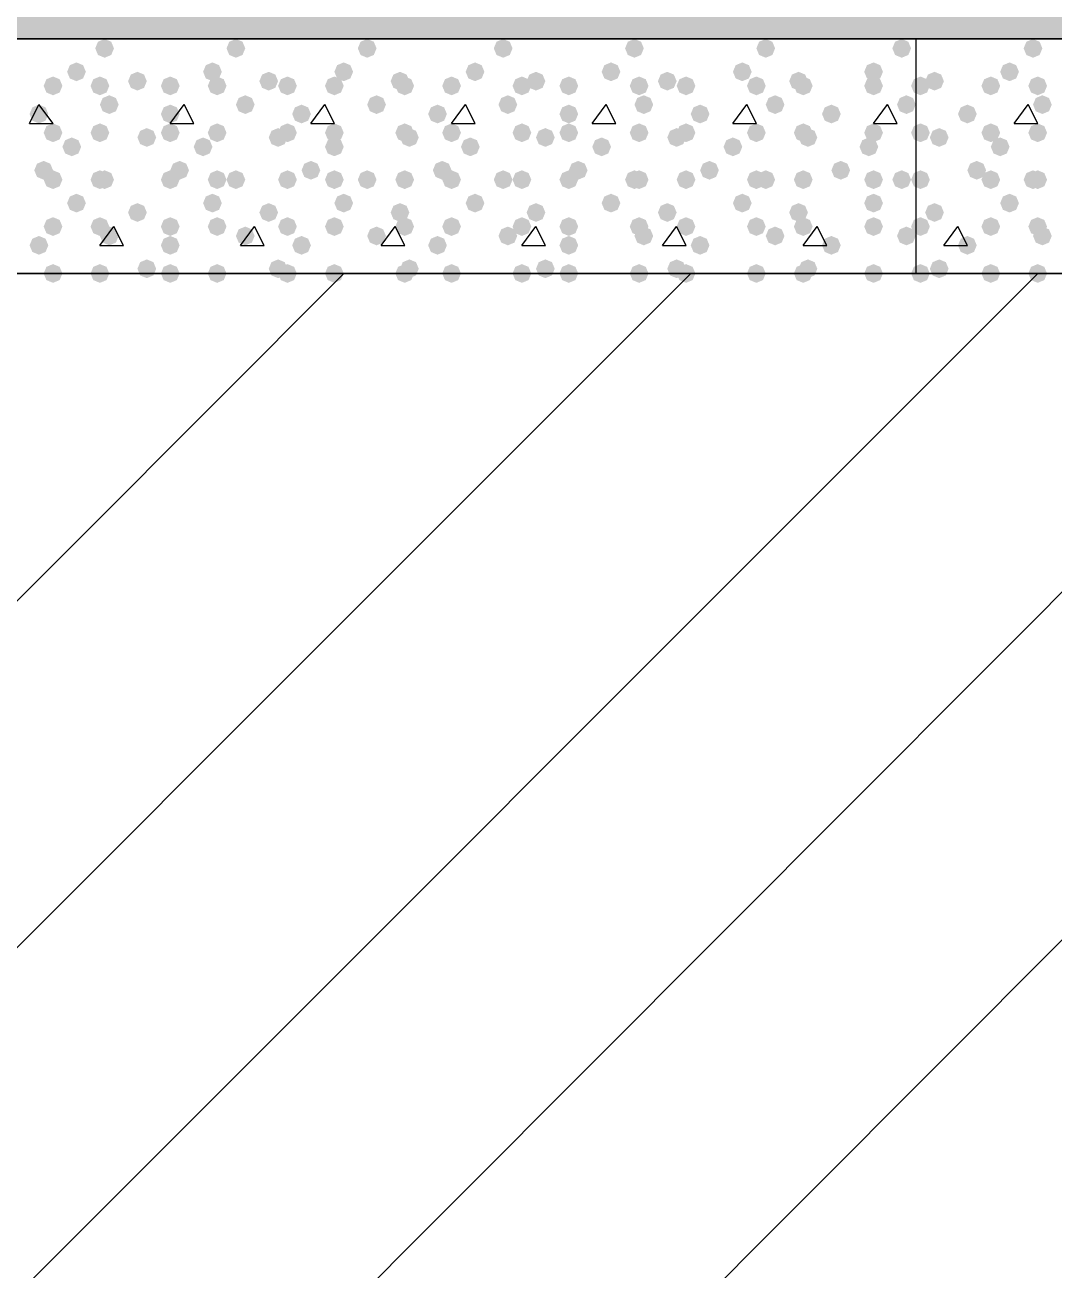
# Model space of a CAD drawing. Header units: millimetres. Extents: x 0 to 420, y 0 to 297.
# Drawn here: x 164.63 to 173.93, y 154.83 to 166.07 of the extents above; entities that cross this region are included whole.
import ezdxf

# ---------------------------------------------------------------- set-up
doc = ezdxf.new("R2010")
doc.units = ezdxf.units.MM
doc.layers.get('0').update_dxf_attribs({"linetype": 'CONTINUOUS'})

msp = doc.modelspace()

# ---------------------------------------------------------------- hatches: boundary and pattern name
at = {"true_color": 0x000008}
h = msp.add_hatch(color=0, dxfattribs=at)
h.paths.add_polyline_path([(378.544667, 177.927), (32.469667, 177.927), (378.544667, 165.946667)], flags=0)
h.paths.add_polyline_path([(32.469667, 177.927), (378.544667, 165.946667), (32.469667, 165.946667)], flags=0)
for points in [[(165.438667, 165.862), (165.413796, 165.802204), (165.354, 165.777333), (165.294204, 165.802204), (165.269333, 165.862), (165.294204, 165.921796), (165.354, 165.946667), (165.413796, 165.921796)], [(166.624, 165.862), (166.599129, 165.802204), (166.539333, 165.777333), (166.479537, 165.802204), (166.454667, 165.862), (166.479537, 165.921796), (166.539333, 165.946667), (166.599129, 165.921796)], [(167.809333, 165.862), (167.784463, 165.802204), (167.724667, 165.777333), (167.664871, 165.802204), (167.64, 165.862), (167.664871, 165.921796), (167.724667, 165.946667), (167.784462, 165.921796)], [(169.037, 165.862), (169.012129, 165.802204), (168.952333, 165.777333), (168.892538, 165.802204), (168.867667, 165.862), (168.892537, 165.921796), (168.952333, 165.946667), (169.012129, 165.921796)], [(170.222333, 165.862), (170.197462, 165.802204), (170.137667, 165.777333), (170.077871, 165.802204), (170.053, 165.862), (170.077871, 165.921796), (170.137667, 165.946667), (170.197462, 165.921796)], [(171.407667, 165.862), (171.382796, 165.802204), (171.323, 165.777333), (171.263204, 165.802204), (171.238333, 165.862), (171.263204, 165.921796), (171.323, 165.946667), (171.382796, 165.921796)], [(172.635333, 165.862), (172.610462, 165.802204), (172.550667, 165.777333), (172.490871, 165.802204), (172.466, 165.862), (172.490871, 165.921796), (172.550667, 165.946667), (172.610462, 165.921796)], [(165.184667, 165.650333), (165.159796, 165.590537), (165.1, 165.565667), (165.040204, 165.590537), (165.015333, 165.650333), (165.040204, 165.710129), (165.1, 165.735), (165.159796, 165.710129)], [(166.412333, 165.650333), (166.387462, 165.590537), (166.327667, 165.565667), (166.267871, 165.590537), (166.243, 165.650333), (166.267871, 165.710129), (166.327667, 165.735), (166.387462, 165.710129)], [(167.597667, 165.650333), (167.572796, 165.590537), (167.513, 165.565667), (167.453204, 165.590537), (167.428333, 165.650333), (167.453204, 165.710129), (167.513, 165.735), (167.572796, 165.710129)], [(168.783, 165.650333), (168.758129, 165.590537), (168.698333, 165.565667), (168.638537, 165.590537), (168.613667, 165.650333), (168.638537, 165.710129), (168.698333, 165.735), (168.758129, 165.710129)], [(170.010667, 165.650333), (169.985796, 165.590537), (169.926, 165.565667), (169.866204, 165.590537), (169.841333, 165.650333), (169.866204, 165.710129), (169.926, 165.735), (169.985796, 165.710129)], [(171.196, 165.650333), (171.171129, 165.590537), (171.111333, 165.565667), (171.051538, 165.590537), (171.026667, 165.650333), (171.051537, 165.710129), (171.111333, 165.735), (171.171129, 165.710129)], [(172.381333, 165.650333), (172.356462, 165.590537), (172.296667, 165.565667), (172.236871, 165.590537), (172.212, 165.650333), (172.236871, 165.710129), (172.296667, 165.735), (172.356462, 165.710129)], [(164.973, 165.523333), (164.948129, 165.463537), (164.888333, 165.438667), (164.828537, 165.463537), (164.803667, 165.523333), (164.828537, 165.583129), (164.888333, 165.608), (164.948129, 165.583129)], [(165.396333, 165.523333), (165.371462, 165.463537), (165.311667, 165.438667), (165.251871, 165.463537), (165.227, 165.523333), (165.251871, 165.583129), (165.311667, 165.608), (165.371462, 165.583129)], [(165.735, 165.565667), (165.710129, 165.505871), (165.650333, 165.481), (165.590538, 165.505871), (165.565667, 165.565667), (165.590537, 165.625462), (165.650333, 165.650333), (165.710129, 165.625463)], [(166.031333, 165.523333), (166.006463, 165.463537), (165.946667, 165.438667), (165.886871, 165.463537), (165.862, 165.523333), (165.886871, 165.583129), (165.946667, 165.608), (166.006462, 165.583129)], [(166.454667, 165.523333), (166.429796, 165.463537), (166.37, 165.438667), (166.310204, 165.463537), (166.285333, 165.523333), (166.310204, 165.583129), (166.37, 165.608), (166.429796, 165.583129)], [(166.920333, 165.565667), (166.895462, 165.505871), (166.835667, 165.481), (166.775871, 165.505871), (166.751, 165.565667), (166.775871, 165.625462), (166.835667, 165.650333), (166.895462, 165.625463)], [(167.089667, 165.523333), (167.064796, 165.463537), (167.005, 165.438667), (166.945204, 165.463537), (166.920333, 165.523333), (166.945204, 165.583129), (167.005, 165.608), (167.064796, 165.583129)], [(167.513, 165.523333), (167.488129, 165.463537), (167.428333, 165.438667), (167.368538, 165.463537), (167.343667, 165.523333), (167.368537, 165.583129), (167.428333, 165.608), (167.488129, 165.583129)], [(168.105667, 165.565667), (168.080796, 165.505871), (168.021, 165.481), (167.961204, 165.505871), (167.936333, 165.565667), (167.961204, 165.625462), (168.021, 165.650333), (168.080796, 165.625463)], [(168.148, 165.523333), (168.123129, 165.463537), (168.063333, 165.438667), (168.003537, 165.463537), (167.978667, 165.523333), (168.003537, 165.583129), (168.063333, 165.608), (168.123129, 165.583129)], [(168.571333, 165.523333), (168.546462, 165.463537), (168.486667, 165.438667), (168.426871, 165.463537), (168.402, 165.523333), (168.426871, 165.583129), (168.486667, 165.608), (168.546462, 165.583129)], [(169.206333, 165.523333), (169.181462, 165.463537), (169.121667, 165.438667), (169.061871, 165.463537), (169.037, 165.523333), (169.061871, 165.583129), (169.121667, 165.608), (169.181462, 165.583129)], [(169.333333, 165.565667), (169.308462, 165.505871), (169.248667, 165.481), (169.188871, 165.505871), (169.164, 165.565667), (169.188871, 165.625462), (169.248667, 165.650333), (169.308462, 165.625463)], [(169.629667, 165.523333), (169.604796, 165.463537), (169.545, 165.438667), (169.485204, 165.463537), (169.460333, 165.523333), (169.485204, 165.583129), (169.545, 165.608), (169.604796, 165.583129)], [(170.264667, 165.523333), (170.239796, 165.463537), (170.18, 165.438667), (170.120204, 165.463537), (170.095333, 165.523333), (170.120204, 165.583129), (170.18, 165.608), (170.239796, 165.583129)], [(170.518667, 165.565667), (170.493796, 165.505871), (170.434, 165.481), (170.374204, 165.505871), (170.349333, 165.565667), (170.374204, 165.625462), (170.434, 165.650333), (170.493796, 165.625463)], [(170.688, 165.523333), (170.663129, 165.463537), (170.603333, 165.438667), (170.543538, 165.463537), (170.518667, 165.523333), (170.543537, 165.583129), (170.603333, 165.608), (170.663129, 165.583129)], [(171.323, 165.523333), (171.298129, 165.463537), (171.238333, 165.438667), (171.178538, 165.463537), (171.153667, 165.523333), (171.178537, 165.583129), (171.238333, 165.608), (171.298129, 165.583129)], [(171.704, 165.565667), (171.679129, 165.505871), (171.619333, 165.481), (171.559538, 165.505871), (171.534667, 165.565667), (171.559537, 165.625462), (171.619333, 165.650333), (171.679129, 165.625463)], [(171.746333, 165.523333), (171.721462, 165.463537), (171.661667, 165.438667), (171.601871, 165.463537), (171.577, 165.523333), (171.601871, 165.583129), (171.661667, 165.608), (171.721462, 165.583129)], [(172.381333, 165.523333), (172.356462, 165.463537), (172.296667, 165.438667), (172.236871, 165.463537), (172.212, 165.523333), (172.236871, 165.583129), (172.296667, 165.608), (172.356462, 165.583129)], [(164.846, 165.269333), (164.821129, 165.209537), (164.761333, 165.184667), (164.701538, 165.209537), (164.676667, 165.269333), (164.701537, 165.329129), (164.761333, 165.354), (164.821129, 165.329129)], [(165.481, 165.354), (165.456129, 165.294204), (165.396333, 165.269333), (165.336538, 165.294204), (165.311667, 165.354), (165.336537, 165.413796), (165.396333, 165.438667), (165.456129, 165.413796)], [(166.031333, 165.269333), (166.006463, 165.209537), (165.946667, 165.184667), (165.886871, 165.209537), (165.862, 165.269333), (165.886871, 165.329129), (165.946667, 165.354), (166.006462, 165.329129)], [(166.708667, 165.354), (166.683796, 165.294204), (166.624, 165.269333), (166.564204, 165.294204), (166.539333, 165.354), (166.564204, 165.413796), (166.624, 165.438667), (166.683796, 165.413796)], [(167.216667, 165.269333), (167.191796, 165.209537), (167.132, 165.184667), (167.072204, 165.209537), (167.047333, 165.269333), (167.072204, 165.329129), (167.132, 165.354), (167.191796, 165.329129)], [(167.894, 165.354), (167.869129, 165.294204), (167.809333, 165.269333), (167.749538, 165.294204), (167.724667, 165.354), (167.749537, 165.413796), (167.809333, 165.438667), (167.869129, 165.413796)], [(168.444333, 165.269333), (168.419463, 165.209537), (168.359667, 165.184667), (168.299871, 165.209537), (168.275, 165.269333), (168.299871, 165.329129), (168.359667, 165.354), (168.419462, 165.329129)], [(169.079333, 165.354), (169.054463, 165.294204), (168.994667, 165.269333), (168.934871, 165.294204), (168.91, 165.354), (168.934871, 165.413796), (168.994667, 165.438667), (169.054462, 165.413796)], [(169.629667, 165.269333), (169.604796, 165.209537), (169.545, 165.184667), (169.485204, 165.209537), (169.460333, 165.269333), (169.485204, 165.329129), (169.545, 165.354), (169.604796, 165.329129)], [(170.307, 165.354), (170.282129, 165.294204), (170.222333, 165.269333), (170.162537, 165.294204), (170.137667, 165.354), (170.162537, 165.413796), (170.222333, 165.438667), (170.282129, 165.413796)], [(170.815, 165.269333), (170.790129, 165.209537), (170.730333, 165.184667), (170.670538, 165.209537), (170.645667, 165.269333), (170.670537, 165.329129), (170.730333, 165.354), (170.790129, 165.329129)], [(171.492333, 165.354), (171.467462, 165.294204), (171.407667, 165.269333), (171.347871, 165.294204), (171.323, 165.354), (171.347871, 165.413796), (171.407667, 165.438667), (171.467462, 165.413796)], [(172.000333, 165.269333), (171.975462, 165.209537), (171.915667, 165.184667), (171.855871, 165.209537), (171.831, 165.269333), (171.855871, 165.329129), (171.915667, 165.354), (171.975462, 165.329129)], [(172.677667, 165.354), (172.652796, 165.294204), (172.593, 165.269333), (172.533204, 165.294204), (172.508333, 165.354), (172.533204, 165.413796), (172.593, 165.438667), (172.652796, 165.413796)], [(164.973, 165.1), (164.948129, 165.040204), (164.888333, 165.015333), (164.828537, 165.040204), (164.803667, 165.1), (164.828537, 165.159796), (164.888333, 165.184667), (164.948129, 165.159796)], [(165.396333, 165.1), (165.371462, 165.040204), (165.311667, 165.015333), (165.251871, 165.040204), (165.227, 165.1), (165.251871, 165.159796), (165.311667, 165.184667), (165.371462, 165.159796)], [(165.819667, 165.057667), (165.794796, 164.997871), (165.735, 164.973), (165.675204, 164.997871), (165.650333, 165.057667), (165.675204, 165.117462), (165.735, 165.142333), (165.794796, 165.117463)], [(166.031333, 165.1), (166.006463, 165.040204), (165.946667, 165.015333), (165.886871, 165.040204), (165.862, 165.1), (165.886871, 165.159796), (165.946667, 165.184667), (166.006462, 165.159796)], [(166.454667, 165.1), (166.429796, 165.040204), (166.37, 165.015333), (166.310204, 165.040204), (166.285333, 165.1), (166.310204, 165.159796), (166.37, 165.184667), (166.429796, 165.159796)], [(167.005, 165.057667), (166.980129, 164.997871), (166.920333, 164.973), (166.860538, 164.997871), (166.835667, 165.057667), (166.860537, 165.117462), (166.920333, 165.142333), (166.980129, 165.117463)], [(167.089667, 165.1), (167.064796, 165.040204), (167.005, 165.015333), (166.945204, 165.040204), (166.920333, 165.1), (166.945204, 165.159796), (167.005, 165.184667), (167.064796, 165.159796)], [(167.513, 165.1), (167.488129, 165.040204), (167.428333, 165.015333), (167.368538, 165.040204), (167.343667, 165.1), (167.368537, 165.159796), (167.428333, 165.184667), (167.488129, 165.159796)], [(168.148, 165.1), (168.123129, 165.040204), (168.063333, 165.015333), (168.003537, 165.040204), (167.978667, 165.1), (168.003537, 165.159796), (168.063333, 165.184667), (168.123129, 165.159796)], [(168.190333, 165.057667), (168.165462, 164.997871), (168.105667, 164.973), (168.045871, 164.997871), (168.021, 165.057667), (168.045871, 165.117462), (168.105667, 165.142333), (168.165462, 165.117463)], [(168.571333, 165.1), (168.546462, 165.040204), (168.486667, 165.015333), (168.426871, 165.040204), (168.402, 165.1), (168.426871, 165.159796), (168.486667, 165.184667), (168.546462, 165.159796)], [(169.206333, 165.1), (169.181462, 165.040204), (169.121667, 165.015333), (169.061871, 165.040204), (169.037, 165.1), (169.061871, 165.159796), (169.121667, 165.184667), (169.181462, 165.159796)], [(169.418, 165.057667), (169.393129, 164.997871), (169.333333, 164.973), (169.273538, 164.997871), (169.248667, 165.057667), (169.273537, 165.117462), (169.333333, 165.142333), (169.393129, 165.117463)], [(169.629667, 165.1), (169.604796, 165.040204), (169.545, 165.015333), (169.485204, 165.040204), (169.460333, 165.1), (169.485204, 165.159796), (169.545, 165.184667), (169.604796, 165.159796)], [(170.264667, 165.1), (170.239796, 165.040204), (170.18, 165.015333), (170.120204, 165.040204), (170.095333, 165.1), (170.120204, 165.159796), (170.18, 165.184667), (170.239796, 165.159796)], [(170.603333, 165.057667), (170.578463, 164.997871), (170.518667, 164.973), (170.458871, 164.997871), (170.434, 165.057667), (170.458871, 165.117462), (170.518667, 165.142333), (170.578462, 165.117463)], [(170.688, 165.1), (170.663129, 165.040204), (170.603333, 165.015333), (170.543538, 165.040204), (170.518667, 165.1), (170.543537, 165.159796), (170.603333, 165.184667), (170.663129, 165.159796)], [(171.323, 165.1), (171.298129, 165.040204), (171.238333, 165.015333), (171.178538, 165.040204), (171.153667, 165.1), (171.178537, 165.159796), (171.238333, 165.184667), (171.298129, 165.159796)], [(171.746333, 165.1), (171.721462, 165.040204), (171.661667, 165.015333), (171.601871, 165.040204), (171.577, 165.1), (171.601871, 165.159796), (171.661667, 165.184667), (171.721462, 165.159796)], [(171.788667, 165.057667), (171.763796, 164.997871), (171.704, 164.973), (171.644204, 164.997871), (171.619333, 165.057667), (171.644204, 165.117462), (171.704, 165.142333), (171.763796, 165.117463)], [(172.381333, 165.1), (172.356462, 165.040204), (172.296667, 165.015333), (172.236871, 165.040204), (172.212, 165.1), (172.236871, 165.159796), (172.296667, 165.184667), (172.356462, 165.159796)], [(165.142333, 164.973), (165.117462, 164.913204), (165.057667, 164.888333), (164.997871, 164.913204), (164.973, 164.973), (164.997871, 165.032796), (165.057667, 165.057667), (165.117462, 165.032796)], [(166.327667, 164.973), (166.302796, 164.913204), (166.243, 164.888333), (166.183204, 164.913204), (166.158333, 164.973), (166.183204, 165.032796), (166.243, 165.057667), (166.302796, 165.032796)], [(167.513, 164.973), (167.488129, 164.913204), (167.428333, 164.888333), (167.368538, 164.913204), (167.343667, 164.973), (167.368537, 165.032796), (167.428333, 165.057667), (167.488129, 165.032796)], [(168.740667, 164.973), (168.715796, 164.913204), (168.656, 164.888333), (168.596204, 164.913204), (168.571333, 164.973), (168.596204, 165.032796), (168.656, 165.057667), (168.715796, 165.032796)], [(169.926, 164.973), (169.901129, 164.913204), (169.841333, 164.888333), (169.781538, 164.913204), (169.756667, 164.973), (169.781537, 165.032796), (169.841333, 165.057667), (169.901129, 165.032796)], [(171.111333, 164.973), (171.086462, 164.913204), (171.026667, 164.888333), (170.966871, 164.913204), (170.942, 164.973), (170.966871, 165.032796), (171.026667, 165.057667), (171.086462, 165.032796)], [(172.339, 164.973), (172.314129, 164.913204), (172.254333, 164.888333), (172.194538, 164.913204), (172.169667, 164.973), (172.194537, 165.032796), (172.254333, 165.057667), (172.314129, 165.032796)], [(164.888333, 164.761333), (164.863463, 164.701537), (164.803667, 164.676667), (164.743871, 164.701537), (164.719, 164.761333), (164.743871, 164.821129), (164.803667, 164.846), (164.863462, 164.821129)], [(166.116, 164.761333), (166.091129, 164.701537), (166.031333, 164.676667), (165.971538, 164.701537), (165.946667, 164.761333), (165.971537, 164.821129), (166.031333, 164.846), (166.091129, 164.821129)], [(167.301333, 164.761333), (167.276462, 164.701537), (167.216667, 164.676667), (167.156871, 164.701537), (167.132, 164.761333), (167.156871, 164.821129), (167.216667, 164.846), (167.276462, 164.821129)], [(168.486667, 164.761333), (168.461796, 164.701537), (168.402, 164.676667), (168.342204, 164.701537), (168.317333, 164.761333), (168.342204, 164.821129), (168.402, 164.846), (168.461796, 164.821129)], [(169.714333, 164.761333), (169.689462, 164.701537), (169.629667, 164.676667), (169.569871, 164.701537), (169.545, 164.761333), (169.569871, 164.821129), (169.629667, 164.846), (169.689462, 164.821129)], [(170.899667, 164.761333), (170.874796, 164.701537), (170.815, 164.676667), (170.755204, 164.701537), (170.730333, 164.761333), (170.755204, 164.821129), (170.815, 164.846), (170.874796, 164.821129)], [(172.085, 164.761333), (172.060129, 164.701537), (172.000333, 164.676667), (171.940538, 164.701537), (171.915667, 164.761333), (171.940537, 164.821129), (172.000333, 164.846), (172.060129, 164.821129)], [(164.973, 164.676667), (164.948129, 164.616871), (164.888333, 164.592), (164.828537, 164.616871), (164.803667, 164.676667), (164.828537, 164.736462), (164.888333, 164.761333), (164.948129, 164.736463)], [(165.396333, 164.676667), (165.371462, 164.616871), (165.311667, 164.592), (165.251871, 164.616871), (165.227, 164.676667), (165.251871, 164.736462), (165.311667, 164.761333), (165.371462, 164.736463)], [(165.438667, 164.676667), (165.413796, 164.616871), (165.354, 164.592), (165.294204, 164.616871), (165.269333, 164.676667), (165.294204, 164.736462), (165.354, 164.761333), (165.413796, 164.736463)], [(166.031333, 164.676667), (166.006463, 164.616871), (165.946667, 164.592), (165.886871, 164.616871), (165.862, 164.676667), (165.886871, 164.736462), (165.946667, 164.761333), (166.006462, 164.736463)], [(166.454667, 164.676667), (166.429796, 164.616871), (166.37, 164.592), (166.310204, 164.616871), (166.285333, 164.676667), (166.310204, 164.736462), (166.37, 164.761333), (166.429796, 164.736463)], [(166.624, 164.676667), (166.599129, 164.616871), (166.539333, 164.592), (166.479537, 164.616871), (166.454667, 164.676667), (166.479537, 164.736462), (166.539333, 164.761333), (166.599129, 164.736463)], [(167.089667, 164.676667), (167.064796, 164.616871), (167.005, 164.592), (166.945204, 164.616871), (166.920333, 164.676667), (166.945204, 164.736462), (167.005, 164.761333), (167.064796, 164.736463)], [(167.513, 164.676667), (167.488129, 164.616871), (167.428333, 164.592), (167.368538, 164.616871), (167.343667, 164.676667), (167.368537, 164.736462), (167.428333, 164.761333), (167.488129, 164.736463)], [(167.809333, 164.676667), (167.784463, 164.616871), (167.724667, 164.592), (167.664871, 164.616871), (167.64, 164.676667), (167.664871, 164.736462), (167.724667, 164.761333), (167.784462, 164.736463)], [(168.148, 164.676667), (168.123129, 164.616871), (168.063333, 164.592), (168.003537, 164.616871), (167.978667, 164.676667), (168.003537, 164.736462), (168.063333, 164.761333), (168.123129, 164.736463)], [(168.571333, 164.676667), (168.546462, 164.616871), (168.486667, 164.592), (168.426871, 164.616871), (168.402, 164.676667), (168.426871, 164.736462), (168.486667, 164.761333), (168.546462, 164.736463)], [(169.037, 164.676667), (169.012129, 164.616871), (168.952333, 164.592), (168.892538, 164.616871), (168.867667, 164.676667), (168.892537, 164.736462), (168.952333, 164.761333), (169.012129, 164.736463)], [(169.206333, 164.676667), (169.181462, 164.616871), (169.121667, 164.592), (169.061871, 164.616871), (169.037, 164.676667), (169.061871, 164.736462), (169.121667, 164.761333), (169.181462, 164.736463)], [(169.629667, 164.676667), (169.604796, 164.616871), (169.545, 164.592), (169.485204, 164.616871), (169.460333, 164.676667), (169.485204, 164.736462), (169.545, 164.761333), (169.604796, 164.736463)], [(170.222333, 164.676667), (170.197462, 164.616871), (170.137667, 164.592), (170.077871, 164.616871), (170.053, 164.676667), (170.077871, 164.736462), (170.137667, 164.761333), (170.197462, 164.736463)], [(170.264667, 164.676667), (170.239796, 164.616871), (170.18, 164.592), (170.120204, 164.616871), (170.095333, 164.676667), (170.120204, 164.736462), (170.18, 164.761333), (170.239796, 164.736463)], [(170.688, 164.676667), (170.663129, 164.616871), (170.603333, 164.592), (170.543538, 164.616871), (170.518667, 164.676667), (170.543537, 164.736462), (170.603333, 164.761333), (170.663129, 164.736463)], [(171.323, 164.676667), (171.298129, 164.616871), (171.238333, 164.592), (171.178538, 164.616871), (171.153667, 164.676667), (171.178537, 164.736462), (171.238333, 164.761333), (171.298129, 164.736463)], [(171.407667, 164.676667), (171.382796, 164.616871), (171.323, 164.592), (171.263204, 164.616871), (171.238333, 164.676667), (171.263204, 164.736462), (171.323, 164.761333), (171.382796, 164.736463)], [(171.746333, 164.676667), (171.721462, 164.616871), (171.661667, 164.592), (171.601871, 164.616871), (171.577, 164.676667), (171.601871, 164.736462), (171.661667, 164.761333), (171.721462, 164.736463)], [(172.381333, 164.676667), (172.356462, 164.616871), (172.296667, 164.592), (172.236871, 164.616871), (172.212, 164.676667), (172.236871, 164.736462), (172.296667, 164.761333), (172.356462, 164.736463)], [(172.635333, 164.676667), (172.610462, 164.616871), (172.550667, 164.592), (172.490871, 164.616871), (172.466, 164.676667), (172.490871, 164.736462), (172.550667, 164.761333), (172.610462, 164.736463)], [(165.184667, 164.465), (165.159796, 164.405204), (165.1, 164.380333), (165.040204, 164.405204), (165.015333, 164.465), (165.040204, 164.524796), (165.1, 164.549667), (165.159796, 164.524796)], [(166.412333, 164.465), (166.387462, 164.405204), (166.327667, 164.380333), (166.267871, 164.405204), (166.243, 164.465), (166.267871, 164.524796), (166.327667, 164.549667), (166.387462, 164.524796)], [(167.597667, 164.465), (167.572796, 164.405204), (167.513, 164.380333), (167.453204, 164.405204), (167.428333, 164.465), (167.453204, 164.524796), (167.513, 164.549667), (167.572796, 164.524796)], [(168.783, 164.465), (168.758129, 164.405204), (168.698333, 164.380333), (168.638537, 164.405204), (168.613667, 164.465), (168.638537, 164.524796), (168.698333, 164.549667), (168.758129, 164.524796)], [(170.010667, 164.465), (169.985796, 164.405204), (169.926, 164.380333), (169.866204, 164.405204), (169.841333, 164.465), (169.866204, 164.524796), (169.926, 164.549667), (169.985796, 164.524796)], [(171.196, 164.465), (171.171129, 164.405204), (171.111333, 164.380333), (171.051538, 164.405204), (171.026667, 164.465), (171.051537, 164.524796), (171.111333, 164.549667), (171.171129, 164.524796)], [(172.381333, 164.465), (172.356462, 164.405204), (172.296667, 164.380333), (172.236871, 164.405204), (172.212, 164.465), (172.236871, 164.524796), (172.296667, 164.549667), (172.356462, 164.524796)], [(165.735, 164.380333), (165.710129, 164.320537), (165.650333, 164.295667), (165.590538, 164.320537), (165.565667, 164.380333), (165.590537, 164.440129), (165.650333, 164.465), (165.710129, 164.440129)], [(166.920333, 164.380333), (166.895462, 164.320537), (166.835667, 164.295667), (166.775871, 164.320537), (166.751, 164.380333), (166.775871, 164.440129), (166.835667, 164.465), (166.895462, 164.440129)], [(168.105667, 164.380333), (168.080796, 164.320537), (168.021, 164.295667), (167.961204, 164.320537), (167.936333, 164.380333), (167.961204, 164.440129), (168.021, 164.465), (168.080796, 164.440129)], [(169.333333, 164.380333), (169.308462, 164.320537), (169.248667, 164.295667), (169.188871, 164.320537), (169.164, 164.380333), (169.188871, 164.440129), (169.248667, 164.465), (169.308462, 164.440129)], [(170.518667, 164.380333), (170.493796, 164.320537), (170.434, 164.295667), (170.374204, 164.320537), (170.349333, 164.380333), (170.374204, 164.440129), (170.434, 164.465), (170.493796, 164.440129)], [(171.704, 164.380333), (171.679129, 164.320537), (171.619333, 164.295667), (171.559538, 164.320537), (171.534667, 164.380333), (171.559537, 164.440129), (171.619333, 164.465), (171.679129, 164.440129)], [(164.973, 164.253333), (164.948129, 164.193537), (164.888333, 164.168667), (164.828537, 164.193537), (164.803667, 164.253333), (164.828537, 164.313129), (164.888333, 164.338), (164.948129, 164.313129)], [(165.396333, 164.253333), (165.371462, 164.193537), (165.311667, 164.168667), (165.251871, 164.193537), (165.227, 164.253333), (165.251871, 164.313129), (165.311667, 164.338), (165.371462, 164.313129)], [(166.031333, 164.253333), (166.006463, 164.193537), (165.946667, 164.168667), (165.886871, 164.193537), (165.862, 164.253333), (165.886871, 164.313129), (165.946667, 164.338), (166.006462, 164.313129)], [(166.454667, 164.253333), (166.429796, 164.193537), (166.37, 164.168667), (166.310204, 164.193537), (166.285333, 164.253333), (166.310204, 164.313129), (166.37, 164.338), (166.429796, 164.313129)], [(167.089667, 164.253333), (167.064796, 164.193537), (167.005, 164.168667), (166.945204, 164.193537), (166.920333, 164.253333), (166.945204, 164.313129), (167.005, 164.338), (167.064796, 164.313129)], [(167.513, 164.253333), (167.488129, 164.193537), (167.428333, 164.168667), (167.368538, 164.193537), (167.343667, 164.253333), (167.368537, 164.313129), (167.428333, 164.338), (167.488129, 164.313129)], [(168.148, 164.253333), (168.123129, 164.193537), (168.063333, 164.168667), (168.003537, 164.193537), (167.978667, 164.253333), (168.003537, 164.313129), (168.063333, 164.338), (168.123129, 164.313129)], [(168.571333, 164.253333), (168.546462, 164.193537), (168.486667, 164.168667), (168.426871, 164.193537), (168.402, 164.253333), (168.426871, 164.313129), (168.486667, 164.338), (168.546462, 164.313129)], [(169.206333, 164.253333), (169.181462, 164.193537), (169.121667, 164.168667), (169.061871, 164.193537), (169.037, 164.253333), (169.061871, 164.313129), (169.121667, 164.338), (169.181462, 164.313129)], [(169.629667, 164.253333), (169.604796, 164.193537), (169.545, 164.168667), (169.485204, 164.193537), (169.460333, 164.253333), (169.485204, 164.313129), (169.545, 164.338), (169.604796, 164.313129)], [(170.264667, 164.253333), (170.239796, 164.193537), (170.18, 164.168667), (170.120204, 164.193537), (170.095333, 164.253333), (170.120204, 164.313129), (170.18, 164.338), (170.239796, 164.313129)], [(170.688, 164.253333), (170.663129, 164.193537), (170.603333, 164.168667), (170.543538, 164.193537), (170.518667, 164.253333), (170.543537, 164.313129), (170.603333, 164.338), (170.663129, 164.313129)], [(171.323, 164.253333), (171.298129, 164.193537), (171.238333, 164.168667), (171.178538, 164.193537), (171.153667, 164.253333), (171.178537, 164.313129), (171.238333, 164.338), (171.298129, 164.313129)], [(171.746333, 164.253333), (171.721462, 164.193537), (171.661667, 164.168667), (171.601871, 164.193537), (171.577, 164.253333), (171.601871, 164.313129), (171.661667, 164.338), (171.721462, 164.313129)], [(172.381333, 164.253333), (172.356462, 164.193537), (172.296667, 164.168667), (172.236871, 164.193537), (172.212, 164.253333), (172.236871, 164.313129), (172.296667, 164.338), (172.356462, 164.313129)], [(165.481, 164.168667), (165.456129, 164.108871), (165.396333, 164.084), (165.336538, 164.108871), (165.311667, 164.168667), (165.336537, 164.228462), (165.396333, 164.253333), (165.456129, 164.228463)], [(166.708667, 164.168667), (166.683796, 164.108871), (166.624, 164.084), (166.564204, 164.108871), (166.539333, 164.168667), (166.564204, 164.228462), (166.624, 164.253333), (166.683796, 164.228463)], [(167.894, 164.168667), (167.869129, 164.108871), (167.809333, 164.084), (167.749538, 164.108871), (167.724667, 164.168667), (167.749537, 164.228462), (167.809333, 164.253333), (167.869129, 164.228463)], [(169.079333, 164.168667), (169.054463, 164.108871), (168.994667, 164.084), (168.934871, 164.108871), (168.91, 164.168667), (168.934871, 164.228462), (168.994667, 164.253333), (169.054462, 164.228463)], [(170.307, 164.168667), (170.282129, 164.108871), (170.222333, 164.084), (170.162537, 164.108871), (170.137667, 164.168667), (170.162537, 164.228462), (170.222333, 164.253333), (170.282129, 164.228463)], [(171.492333, 164.168667), (171.467462, 164.108871), (171.407667, 164.084), (171.347871, 164.108871), (171.323, 164.168667), (171.347871, 164.228462), (171.407667, 164.253333), (171.467462, 164.228463)], [(172.677667, 164.168667), (172.652796, 164.108871), (172.593, 164.084), (172.533204, 164.108871), (172.508333, 164.168667), (172.533204, 164.228462), (172.593, 164.253333), (172.652796, 164.228463)], [(164.846, 164.084), (164.821129, 164.024204), (164.761333, 163.999333), (164.701538, 164.024204), (164.676667, 164.084), (164.701537, 164.143796), (164.761333, 164.168667), (164.821129, 164.143796)], [(166.031333, 164.084), (166.006463, 164.024204), (165.946667, 163.999333), (165.886871, 164.024204), (165.862, 164.084), (165.886871, 164.143796), (165.946667, 164.168667), (166.006462, 164.143796)], [(167.216667, 164.084), (167.191796, 164.024204), (167.132, 163.999333), (167.072204, 164.024204), (167.047333, 164.084), (167.072204, 164.143796), (167.132, 164.168667), (167.191796, 164.143796)], [(168.444333, 164.084), (168.419463, 164.024204), (168.359667, 163.999333), (168.299871, 164.024204), (168.275, 164.084), (168.299871, 164.143796), (168.359667, 164.168667), (168.419462, 164.143796)], [(169.629667, 164.084), (169.604796, 164.024204), (169.545, 163.999333), (169.485204, 164.024204), (169.460333, 164.084), (169.485204, 164.143796), (169.545, 164.168667), (169.604796, 164.143796)], [(170.815, 164.084), (170.790129, 164.024204), (170.730333, 163.999333), (170.670538, 164.024204), (170.645667, 164.084), (170.670537, 164.143796), (170.730333, 164.168667), (170.790129, 164.143796)], [(172.000333, 164.084), (171.975462, 164.024204), (171.915667, 163.999333), (171.855871, 164.024204), (171.831, 164.084), (171.855871, 164.143796), (171.915667, 164.168667), (171.975462, 164.143796)], [(164.973, 163.83), (164.948129, 163.770204), (164.888333, 163.745333), (164.828537, 163.770204), (164.803667, 163.83), (164.828537, 163.889796), (164.888333, 163.914667), (164.948129, 163.889796)], [(165.396333, 163.83), (165.371462, 163.770204), (165.311667, 163.745333), (165.251871, 163.770204), (165.227, 163.83), (165.251871, 163.889796), (165.311667, 163.914667), (165.371462, 163.889796)], [(165.819667, 163.872333), (165.794796, 163.812537), (165.735, 163.787667), (165.675204, 163.812537), (165.650333, 163.872333), (165.675204, 163.932129), (165.735, 163.957), (165.794796, 163.932129)], [(166.031333, 163.83), (166.006463, 163.770204), (165.946667, 163.745333), (165.886871, 163.770204), (165.862, 163.83), (165.886871, 163.889796), (165.946667, 163.914667), (166.006462, 163.889796)], [(166.454667, 163.83), (166.429796, 163.770204), (166.37, 163.745333), (166.310204, 163.770204), (166.285333, 163.83), (166.310204, 163.889796), (166.37, 163.914667), (166.429796, 163.889796)], [(167.005, 163.872333), (166.980129, 163.812537), (166.920333, 163.787667), (166.860538, 163.812537), (166.835667, 163.872333), (166.860537, 163.932129), (166.920333, 163.957), (166.980129, 163.932129)], [(167.089667, 163.83), (167.064796, 163.770204), (167.005, 163.745333), (166.945204, 163.770204), (166.920333, 163.83), (166.945204, 163.889796), (167.005, 163.914667), (167.064796, 163.889796)], [(167.513, 163.83), (167.488129, 163.770204), (167.428333, 163.745333), (167.368538, 163.770204), (167.343667, 163.83), (167.368537, 163.889796), (167.428333, 163.914667), (167.488129, 163.889796)], [(168.148, 163.83), (168.123129, 163.770204), (168.063333, 163.745333), (168.003537, 163.770204), (167.978667, 163.83), (168.003537, 163.889796), (168.063333, 163.914667), (168.123129, 163.889796)], [(168.190333, 163.872333), (168.165462, 163.812537), (168.105667, 163.787667), (168.045871, 163.812537), (168.021, 163.872333), (168.045871, 163.932129), (168.105667, 163.957), (168.165462, 163.932129)], [(168.571333, 163.83), (168.546462, 163.770204), (168.486667, 163.745333), (168.426871, 163.770204), (168.402, 163.83), (168.426871, 163.889796), (168.486667, 163.914667), (168.546462, 163.889796)], [(169.206333, 163.83), (169.181462, 163.770204), (169.121667, 163.745333), (169.061871, 163.770204), (169.037, 163.83), (169.061871, 163.889796), (169.121667, 163.914667), (169.181462, 163.889796)], [(169.418, 163.872333), (169.393129, 163.812537), (169.333333, 163.787667), (169.273538, 163.812537), (169.248667, 163.872333), (169.273537, 163.932129), (169.333333, 163.957), (169.393129, 163.932129)], [(169.629667, 163.83), (169.604796, 163.770204), (169.545, 163.745333), (169.485204, 163.770204), (169.460333, 163.83), (169.485204, 163.889796), (169.545, 163.914667), (169.604796, 163.889796)], [(170.264667, 163.83), (170.239796, 163.770204), (170.18, 163.745333), (170.120204, 163.770204), (170.095333, 163.83), (170.120204, 163.889796), (170.18, 163.914667), (170.239796, 163.889796)], [(170.603333, 163.872333), (170.578463, 163.812537), (170.518667, 163.787667), (170.458871, 163.812537), (170.434, 163.872333), (170.458871, 163.932129), (170.518667, 163.957), (170.578462, 163.932129)], [(170.688, 163.83), (170.663129, 163.770204), (170.603333, 163.745333), (170.543538, 163.770204), (170.518667, 163.83), (170.543537, 163.889796), (170.603333, 163.914667), (170.663129, 163.889796)], [(171.323, 163.83), (171.298129, 163.770204), (171.238333, 163.745333), (171.178538, 163.770204), (171.153667, 163.83), (171.178537, 163.889796), (171.238333, 163.914667), (171.298129, 163.889796)], [(171.746333, 163.83), (171.721462, 163.770204), (171.661667, 163.745333), (171.601871, 163.770204), (171.577, 163.83), (171.601871, 163.889796), (171.661667, 163.914667), (171.721462, 163.889796)], [(171.788667, 163.872333), (171.763796, 163.812537), (171.704, 163.787667), (171.644204, 163.812537), (171.619333, 163.872333), (171.644204, 163.932129), (171.704, 163.957), (171.763796, 163.932129)], [(172.381333, 163.83), (172.356462, 163.770204), (172.296667, 163.745333), (172.236871, 163.770204), (172.212, 163.83), (172.236871, 163.889796), (172.296667, 163.914667), (172.356462, 163.889796)]]:
    msp.add_hatch(color=0, dxfattribs=at).paths.add_polyline_path(points, flags=0)
at = {"true_color": 0x000007}
for points in [[(173.820667, 165.862), (173.795796, 165.802204), (173.736, 165.777333), (173.676204, 165.802204), (173.651333, 165.862), (173.676204, 165.921796), (173.736, 165.946667), (173.795796, 165.921796)], [(173.609, 165.650333), (173.584129, 165.590537), (173.524333, 165.565667), (173.464538, 165.590537), (173.439667, 165.650333), (173.464537, 165.710129), (173.524333, 165.735), (173.584129, 165.710129)], [(172.804667, 165.523333), (172.779796, 165.463537), (172.72, 165.438667), (172.660204, 165.463537), (172.635333, 165.523333), (172.660204, 165.583129), (172.72, 165.608), (172.779796, 165.583129)], [(172.931667, 165.565667), (172.906796, 165.505871), (172.847, 165.481), (172.787204, 165.505871), (172.762333, 165.565667), (172.787204, 165.625462), (172.847, 165.650333), (172.906796, 165.625463)], [(173.439667, 165.523333), (173.414796, 165.463537), (173.355, 165.438667), (173.295204, 165.463537), (173.270333, 165.523333), (173.295204, 165.583129), (173.355, 165.608), (173.414796, 165.583129)], [(173.863, 165.523333), (173.838129, 165.463537), (173.778333, 165.438667), (173.718538, 165.463537), (173.693667, 165.523333), (173.718537, 165.583129), (173.778333, 165.608), (173.838129, 165.583129)], [(173.228, 165.269333), (173.203129, 165.209537), (173.143333, 165.184667), (173.083538, 165.209537), (173.058667, 165.269333), (173.083537, 165.329129), (173.143333, 165.354), (173.203129, 165.329129)], [(173.905333, 165.354), (173.880462, 165.294204), (173.820667, 165.269333), (173.760871, 165.294204), (173.736, 165.354), (173.760871, 165.413796), (173.820667, 165.438667), (173.880462, 165.413796)], [(172.804667, 165.1), (172.779796, 165.040204), (172.72, 165.015333), (172.660204, 165.040204), (172.635333, 165.1), (172.660204, 165.159796), (172.72, 165.184667), (172.779796, 165.159796)], [(172.974, 165.057667), (172.949129, 164.997871), (172.889333, 164.973), (172.829538, 164.997871), (172.804667, 165.057667), (172.829537, 165.117462), (172.889333, 165.142333), (172.949129, 165.117463)], [(173.439667, 165.1), (173.414796, 165.040204), (173.355, 165.015333), (173.295204, 165.040204), (173.270333, 165.1), (173.295204, 165.159796), (173.355, 165.184667), (173.414796, 165.159796)], [(173.863, 165.1), (173.838129, 165.040204), (173.778333, 165.015333), (173.718538, 165.040204), (173.693667, 165.1), (173.718537, 165.159796), (173.778333, 165.184667), (173.838129, 165.159796)], [(173.524333, 164.973), (173.499462, 164.913204), (173.439667, 164.888333), (173.379871, 164.913204), (173.355, 164.973), (173.379871, 165.032796), (173.439667, 165.057667), (173.499462, 165.032796)], [(173.312667, 164.761333), (173.287796, 164.701537), (173.228, 164.676667), (173.168204, 164.701537), (173.143333, 164.761333), (173.168204, 164.821129), (173.228, 164.846), (173.287796, 164.821129)], [(172.804667, 164.676667), (172.779796, 164.616871), (172.72, 164.592), (172.660204, 164.616871), (172.635333, 164.676667), (172.660204, 164.736462), (172.72, 164.761333), (172.779796, 164.736463)], [(173.439667, 164.676667), (173.414796, 164.616871), (173.355, 164.592), (173.295204, 164.616871), (173.270333, 164.676667), (173.295204, 164.736462), (173.355, 164.761333), (173.414796, 164.736463)], [(173.820667, 164.676667), (173.795796, 164.616871), (173.736, 164.592), (173.676204, 164.616871), (173.651333, 164.676667), (173.676204, 164.736462), (173.736, 164.761333), (173.795796, 164.736463)], [(173.863, 164.676667), (173.838129, 164.616871), (173.778333, 164.592), (173.718538, 164.616871), (173.693667, 164.676667), (173.718537, 164.736462), (173.778333, 164.761333), (173.838129, 164.736463)], [(173.609, 164.465), (173.584129, 164.405204), (173.524333, 164.380333), (173.464538, 164.405204), (173.439667, 164.465), (173.464537, 164.524796), (173.524333, 164.549667), (173.584129, 164.524796)], [(172.931667, 164.380333), (172.906796, 164.320537), (172.847, 164.295667), (172.787204, 164.320537), (172.762333, 164.380333), (172.787204, 164.440129), (172.847, 164.465), (172.906796, 164.440129)], [(172.804667, 164.253333), (172.779796, 164.193537), (172.72, 164.168667), (172.660204, 164.193537), (172.635333, 164.253333), (172.660204, 164.313129), (172.72, 164.338), (172.779796, 164.313129)], [(173.439667, 164.253333), (173.414796, 164.193537), (173.355, 164.168667), (173.295204, 164.193537), (173.270333, 164.253333), (173.295204, 164.313129), (173.355, 164.338), (173.414796, 164.313129)], [(173.863, 164.253333), (173.838129, 164.193537), (173.778333, 164.168667), (173.718538, 164.193537), (173.693667, 164.253333), (173.718537, 164.313129), (173.778333, 164.338), (173.838129, 164.313129)], [(173.905333, 164.168667), (173.880462, 164.108871), (173.820667, 164.084), (173.760871, 164.108871), (173.736, 164.168667), (173.760871, 164.228462), (173.820667, 164.253333), (173.880462, 164.228463)], [(173.228, 164.084), (173.203129, 164.024204), (173.143333, 163.999333), (173.083538, 164.024204), (173.058667, 164.084), (173.083537, 164.143796), (173.143333, 164.168667), (173.203129, 164.143796)], [(172.804667, 163.83), (172.779796, 163.770204), (172.72, 163.745333), (172.660204, 163.770204), (172.635333, 163.83), (172.660204, 163.889796), (172.72, 163.914667), (172.779796, 163.889796)], [(172.974, 163.872333), (172.949129, 163.812537), (172.889333, 163.787667), (172.829538, 163.812537), (172.804667, 163.872333), (172.829537, 163.932129), (172.889333, 163.957), (172.949129, 163.932129)], [(173.439667, 163.83), (173.414796, 163.770204), (173.355, 163.745333), (173.295204, 163.770204), (173.270333, 163.83), (173.295204, 163.889796), (173.355, 163.914667), (173.414796, 163.889796)], [(173.863, 163.83), (173.838129, 163.770204), (173.778333, 163.745333), (173.718538, 163.770204), (173.693667, 163.83), (173.718537, 163.889796), (173.778333, 163.914667), (173.838129, 163.889796)]]:
    msp.add_hatch(color=0, dxfattribs=at).paths.add_polyline_path(points, flags=0)

# ---------------------------------------------------------------- linework, layer by layer
at = {"color": 0, "true_color": 0x000008}
msp.add_lwpolyline([(32.469667, 177.927), (378.544667, 165.946667), (32.469667, 165.946667)], close=True, dxfattribs=at)
at = {"color": 0, "true_color": 0x000007}
for points in [[(31.369, 142.621), (31.369, 165.946667), (379.603, 165.946667), (379.603, 142.621), (217.17, 142.621), (217.17, 121.454333), (193.844333, 121.454333), (193.844333, 142.621)], [(31.369, 142.621), (31.369, 165.946667), (379.603, 165.946667), (379.603, 142.621), (217.17, 142.621), (217.17, 121.454333), (193.844333, 121.454333), (193.844333, 142.621)], [(172.677667, 165.946667), (172.677667, 163.83), (174.794333, 163.83), (174.794333, 165.946667)]]:
    msp.add_lwpolyline(points, close=True, dxfattribs=at)
for points in [[(172.677667, 165.946667), (153.585333, 165.946667)], [(173.566667, 165.184667), (173.693667, 165.354)], [(173.778333, 165.184667), (173.693667, 165.354)], [(173.566667, 165.184667), (173.778333, 165.184667)], [(172.931667, 164.084), (173.058667, 164.253333)], [(173.143333, 164.084), (173.058667, 164.253333)], [(172.931667, 164.084), (173.143333, 164.084)], [(153.585333, 163.83), (172.677667, 163.83)]]:
    msp.add_lwpolyline(points, dxfattribs=at)
at = {"color": 0, "true_color": 0x000008}
for points in [[(164.676667, 165.184667), (164.761333, 165.354)], [(164.888333, 165.184667), (164.761333, 165.354)], [(165.946667, 165.184667), (166.073667, 165.354)], [(166.158333, 165.184667), (166.073667, 165.354)], [(167.216667, 165.184667), (167.343667, 165.354)], [(167.428333, 165.184667), (167.343667, 165.354)], [(168.486667, 165.184667), (168.613667, 165.354)], [(168.698333, 165.184667), (168.613667, 165.354)], [(169.756667, 165.184667), (169.883667, 165.354)], [(169.968333, 165.184667), (169.883667, 165.354)], [(171.026667, 165.184667), (171.153667, 165.354)], [(171.238333, 165.184667), (171.153667, 165.354)], [(172.296667, 165.184667), (172.423667, 165.354)], [(172.508333, 165.184667), (172.423667, 165.354)], [(164.676667, 165.184667), (164.888333, 165.184667)], [(165.946667, 165.184667), (166.158333, 165.184667)], [(167.216667, 165.184667), (167.428333, 165.184667)], [(168.486667, 165.184667), (168.698333, 165.184667)], [(169.756667, 165.184667), (169.968333, 165.184667)], [(171.026667, 165.184667), (171.238333, 165.184667)], [(172.296667, 165.184667), (172.508333, 165.184667)], [(165.311667, 164.084), (165.438667, 164.253333)], [(165.523333, 164.084), (165.438667, 164.253333)], [(166.581667, 164.084), (166.708667, 164.253333)], [(166.793333, 164.084), (166.708667, 164.253333)], [(167.851667, 164.084), (167.978667, 164.253333)], [(168.063333, 164.084), (167.978667, 164.253333)], [(169.121667, 164.084), (169.248667, 164.253333)], [(169.333333, 164.084), (169.248667, 164.253333)], [(170.391667, 164.084), (170.518667, 164.253333)], [(170.603333, 164.084), (170.518667, 164.253333)], [(171.661667, 164.084), (171.788667, 164.253333)], [(171.873333, 164.084), (171.788667, 164.253333)], [(165.311667, 164.084), (165.523333, 164.084)], [(166.581667, 164.084), (166.793333, 164.084)], [(167.851667, 164.084), (168.063333, 164.084)], [(169.121667, 164.084), (169.333333, 164.084)], [(170.391667, 164.084), (170.603333, 164.084)], [(171.661667, 164.084), (171.873333, 164.084)]]:
    msp.add_lwpolyline(points, dxfattribs=at)
at = {"color": 0, "true_color": 0x0000fd}
msp.add_lwpolyline([(215.053333, 144.737667), (377.486333, 144.737667), (377.486333, 163.83), (33.528, 163.83), (33.528, 144.737667), (195.961, 144.737667), (195.961, 123.571), (215.053333, 123.571)], close=True, dxfattribs=at)
at = {"color": 0, "true_color": 0x000003}
for points in [[(148.463001, 144.737666), (167.513001, 163.829999)], [(151.553334, 144.737666), (170.645668, 163.829999)], [(154.686001, 144.737666), (173.778334, 163.829999)], [(157.818668, 144.737666), (176.868668, 163.829999)], [(160.951334, 144.737666), (180.001334, 163.829999)]]:
    msp.add_lwpolyline(points, dxfattribs=at)

doc.saveas('drawing.dxf')
